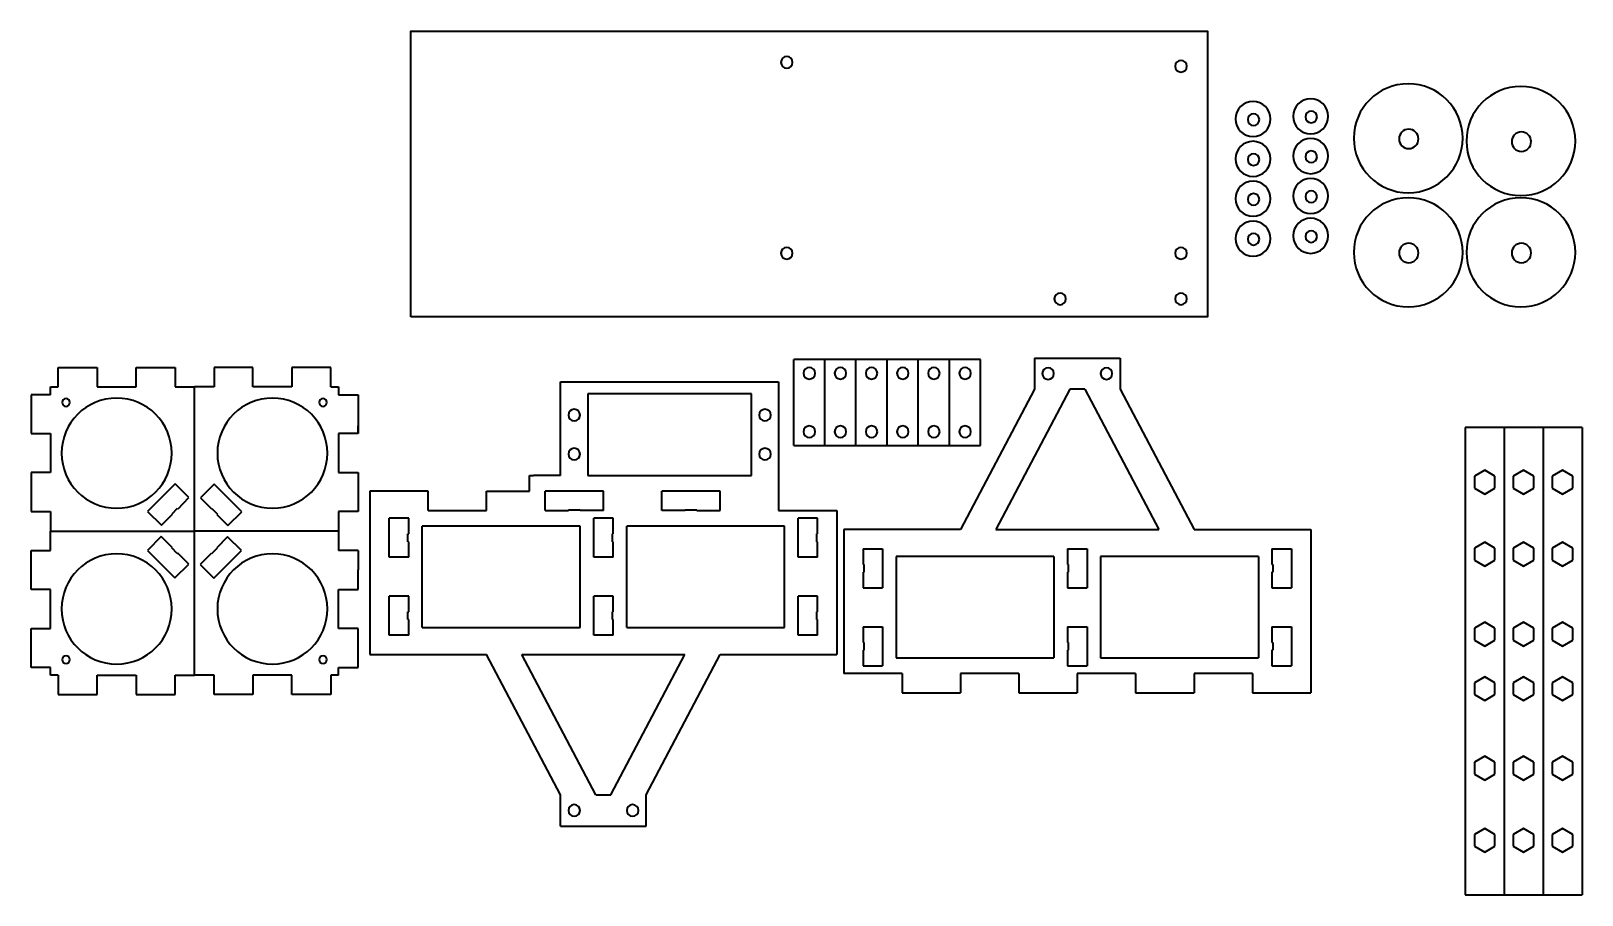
# Model space of a CAD drawing. Header units: inches. Extents: x 5.5 to 21.2, y -9.1 to -0.3.
import ezdxf

# ---------------------------------------------------------------- set-up
doc = ezdxf.new("R2010")
doc.units = ezdxf.units.IN
doc.header["$MEASUREMENT"] = 0
doc.layers.add('Layer 1', color=7, linetype='Continuous')
doc.layers.add('Layer 2', color=7, linetype='Continuous')

msp = doc.modelspace()

# ---------------------------------------------------------------- linework, layer by layer
at = {"layer": 'Layer 1', "color": 7, "lineweight": 35, "true_color": 0xffffff}
for points in [[(5.803, -3.937), (5.803, -3.74)], [(5.803, -3.74), (6.197, -3.74)], [(6.197, -3.74), (6.197, -3.937)], [(6.591, -3.937), (6.591, -3.74)], [(6.591, -3.74), (6.984, -3.74)], [(6.984, -3.74), (6.984, -3.937)], [(7.772, -3.74), (7.378, -3.74)], [(7.378, -3.74), (7.378, -3.937)], [(7.772, -3.937), (7.772, -3.74)], [(8.559, -3.74), (8.166, -3.74)], [(8.166, -3.74), (8.166, -3.937)], [(8.559, -3.937), (8.559, -3.74)], [(13.554, -3.661), (13.24, -3.661)], [(13.24, -4.528), (13.24, -3.661)], [(13.554, -4.528), (13.554, -3.661)], [(13.869, -3.661), (13.554, -3.661)], [(14.184, -3.661), (13.869, -3.661)], [(13.869, -4.528), (13.869, -3.661)], [(14.499, -3.661), (14.184, -3.661)], [(14.184, -4.528), (14.184, -3.661)], [(14.814, -3.661), (14.499, -3.661)], [(14.499, -4.528), (14.499, -3.661)], [(15.129, -3.661), (14.814, -3.661)], [(14.814, -4.528), (14.814, -3.661)], [(15.129, -4.528), (15.129, -3.661)], [(15.674, -3.645), (15.674, -3.959)], [(15.674, -3.648), (16.54, -3.648)], [(16.54, -3.645), (16.54, -3.959)], [(10.882, -4.832), (10.882, -3.887)], [(10.882, -3.887), (13.087, -3.887)], [(13.087, -3.887), (13.087, -5.187)], [(5.725, -4.016), (5.528, -4.016)], [(5.528, -4.016), (5.528, -4.409)], [(5.725, -3.937), (5.803, -3.937)], [(5.725, -4.016), (5.725, -3.937)], [(6.197, -3.937), (6.591, -3.937)], [(6.984, -3.937), (7.181, -3.937)], [(7.378, -3.937), (7.181, -3.937)], [(7.181, -5.394), (7.181, -3.937)], [(8.166, -3.937), (7.772, -3.937)], [(8.559, -3.937), (8.638, -3.937)], [(8.638, -3.937), (8.638, -4.016)], [(8.638, -4.016), (8.835, -4.016)], [(8.835, -4.016), (8.835, -4.409)], [(15.674, -3.959), (14.926, -5.377)], [(16.03, -3.959), (15.282, -5.377)], [(16.184, -3.959), (16.03, -3.959)], [(16.184, -3.959), (16.932, -5.377)], [(16.54, -3.959), (17.288, -5.377)], [(8.835, -4.409), (8.835, -4.331)], [(5.528, -4.409), (5.725, -4.409)], [(5.725, -4.409), (5.725, -4.803)], [(8.835, -4.409), (8.638, -4.409)], [(8.638, -4.409), (8.638, -4.803)], [(13.24, -4.528), (13.554, -4.528)], [(13.554, -4.528), (13.869, -4.528)], [(13.869, -4.528), (14.184, -4.528)], [(14.184, -4.528), (14.499, -4.528)], [(14.499, -4.528), (14.814, -4.528)], [(14.814, -4.528), (15.129, -4.528)], [(5.725, -4.803), (5.528, -4.803)], [(5.528, -4.803), (5.528, -5.197)], [(8.638, -4.803), (8.835, -4.803)], [(8.835, -4.803), (8.835, -5.197)], [(10.567, -4.99), (10.567, -4.832)], [(10.567, -4.832), (10.607, -4.832)], [(10.882, -4.832), (10.607, -4.832)], [(9.544, -4.99), (8.953, -4.99)], [(8.953, -4.99), (8.953, -6.643)], [(9.544, -5.187), (9.544, -4.99)], [(10.134, -5.187), (10.134, -4.99)], [(10.134, -4.99), (10.567, -4.99)], [(5.528, -5.197), (5.725, -5.197)], [(5.725, -5.197), (5.725, -5.394)], [(8.835, -5.197), (8.638, -5.197)], [(8.638, -5.197), (8.638, -5.591)], [(9.544, -5.187), (10.134, -5.187)], [(13.677, -5.187), (13.677, -6.643)], [(5.725, -5.394), (7.181, -5.394)], [(5.725, -5.591), (5.725, -5.394)], [(8.638, -5.394), (7.181, -5.394)], [(7.181, -6.85), (7.181, -5.394)], [(13.745, -5.377), (13.745, -6.834)], [(14.926, -5.377), (13.745, -5.377)], [(15.282, -5.377), (16.932, -5.377)], [(17.288, -5.377), (18.469, -5.377)], [(18.469, -5.377), (18.469, -6.834)], [(5.528, -5.984), (5.528, -5.591)], [(5.528, -5.591), (5.725, -5.591)], [(8.835, -5.591), (8.638, -5.591)], [(8.835, -5.591), (8.835, -5.787)], [(8.835, -5.984), (8.835, -5.787)], [(5.725, -5.984), (5.528, -5.984)], [(5.725, -6.378), (5.725, -5.984)], [(8.638, -5.984), (8.835, -5.984)], [(8.638, -6.378), (8.638, -5.984)], [(5.528, -6.772), (5.528, -6.378)], [(5.528, -6.378), (5.725, -6.378)], [(8.835, -6.378), (8.638, -6.378)], [(8.835, -6.772), (8.835, -6.378)], [(8.953, -6.643), (10.134, -6.643)], [(10.882, -8.061), (10.134, -6.643)], [(11.238, -8.061), (10.49, -6.643)], [(10.49, -6.643), (12.14, -6.643)], [(11.392, -8.061), (12.14, -6.643)], [(11.748, -8.061), (12.496, -6.643)], [(12.496, -6.643), (13.677, -6.643)], [(5.725, -6.772), (5.528, -6.772)], [(5.725, -6.85), (5.725, -6.772)], [(5.803, -6.85), (5.725, -6.85)], [(5.803, -6.85), (5.803, -7.047)], [(6.197, -6.85), (6.591, -6.85)], [(6.197, -7.047), (6.197, -6.85)], [(6.591, -6.85), (6.591, -7.047)], [(6.984, -6.85), (7.181, -6.85)], [(6.984, -7.047), (6.984, -6.85)], [(7.378, -6.85), (7.181, -6.85)], [(7.378, -7.047), (7.378, -6.85)], [(8.166, -6.85), (7.772, -6.85)], [(7.772, -6.85), (7.772, -7.047)], [(8.166, -7.047), (8.166, -6.85)], [(8.638, -6.85), (8.559, -6.85)], [(8.559, -6.85), (8.559, -7.047)], [(8.638, -6.85), (8.638, -6.772)], [(8.638, -6.772), (8.835, -6.772)], [(14.335, -6.834), (13.745, -6.834)], [(14.335, -6.834), (14.335, -7.03)], [(15.516, -6.834), (14.926, -6.834)], [(14.926, -6.834), (14.926, -7.03)], [(15.516, -6.834), (15.516, -7.03)], [(16.697, -6.834), (16.107, -6.834)], [(16.107, -6.834), (16.107, -7.03)], [(16.697, -6.834), (16.697, -7.03)], [(17.879, -6.834), (17.288, -6.834)], [(17.288, -6.834), (17.288, -7.03)], [(17.879, -6.834), (17.879, -7.03)], [(18.469, -6.834), (18.469, -7.03)], [(5.803, -7.047), (6.197, -7.047)], [(6.591, -7.047), (6.984, -7.047)], [(7.772, -7.047), (7.378, -7.047)], [(8.559, -7.047), (8.166, -7.047)], [(14.335, -7.03), (14.926, -7.03)], [(15.516, -7.03), (16.107, -7.03)], [(16.697, -7.03), (17.288, -7.03)], [(17.879, -7.03), (18.469, -7.03)], [(10.882, -8.376), (10.882, -8.061)], [(11.238, -8.061), (11.392, -8.061)], [(11.748, -8.376), (11.748, -8.061)], [(10.882, -8.376), (11.748, -8.376)]]:
    msp.add_lwpolyline(points, dxfattribs=at)
at = {"layer": 'Layer 1', "color": 3, "lineweight": 35, "true_color": 0x00ff00}
for points in [[(12.811, -4.006), (11.158, -4.006)], [(11.158, -4.006), (11.158, -4.832)], [(12.811, -4.832), (12.811, -4.006)], [(11.158, -4.832), (12.811, -4.832)], [(6.986, -4.917), (6.707, -5.195)], [(7.125, -5.056), (6.986, -4.917)], [(7.38, -4.92), (7.24, -5.059)], [(7.658, -5.198), (7.38, -4.92)], [(10.725, -5.187), (10.725, -4.99)], [(11.315, -4.99), (10.725, -4.99)], [(11.315, -5.187), (11.315, -4.99)], [(11.906, -5.187), (11.906, -4.99)], [(12.496, -4.99), (11.906, -4.99)], [(12.496, -5.187), (12.496, -4.99)], [(6.954, -5.219), (7.01, -5.163)], [(7.01, -5.163), (7.014, -5.168)], [(7.014, -5.168), (7.125, -5.056)], [(7.24, -5.059), (7.352, -5.17)], [(7.356, -5.166), (7.352, -5.17)], [(7.356, -5.166), (7.412, -5.222)], [(6.707, -5.195), (6.847, -5.335)], [(6.847, -5.335), (6.958, -5.223)], [(6.954, -5.219), (6.958, -5.223)], [(7.412, -5.222), (7.407, -5.226)], [(7.407, -5.226), (7.519, -5.337)], [(7.519, -5.337), (7.658, -5.198)], [(9.347, -5.265), (9.15, -5.265)], [(9.15, -5.659), (9.15, -5.265)], [(9.347, -5.423), (9.347, -5.265)], [(10.725, -5.187), (10.961, -5.187)], [(10.961, -5.179), (11.079, -5.179)], [(10.961, -5.179), (10.961, -5.187)], [(11.079, -5.179), (11.079, -5.187)], [(11.315, -5.187), (11.079, -5.187)], [(11.414, -5.265), (11.217, -5.265)], [(11.217, -5.659), (11.217, -5.265)], [(11.414, -5.423), (11.414, -5.265)], [(12.142, -5.187), (11.906, -5.187)], [(12.142, -5.187), (12.142, -5.179)], [(12.142, -5.179), (12.26, -5.179)], [(12.26, -5.179), (12.26, -5.187)], [(12.26, -5.187), (12.496, -5.187)], [(13.087, -5.187), (13.677, -5.187)], [(13.481, -5.265), (13.284, -5.265)], [(13.284, -5.659), (13.284, -5.265)], [(13.481, -5.423), (13.481, -5.265)], [(6.844, -5.45), (6.705, -5.589)], [(6.955, -5.561), (6.844, -5.45)], [(7.516, -5.453), (7.405, -5.564)], [(7.655, -5.592), (7.516, -5.453)], [(9.339, -5.423), (9.347, -5.423)], [(9.339, -5.502), (9.339, -5.423)], [(11.079, -5.344), (9.484, -5.344)], [(9.484, -6.368), (9.484, -5.344)], [(11.079, -6.368), (11.079, -5.344)], [(11.406, -5.423), (11.414, -5.423)], [(11.406, -5.502), (11.406, -5.423)], [(13.146, -5.344), (11.551, -5.344)], [(11.551, -6.368), (11.551, -5.344)], [(13.146, -6.368), (13.146, -5.344)], [(13.473, -5.423), (13.481, -5.423)], [(13.473, -5.502), (13.473, -5.423)], [(6.705, -5.589), (6.983, -5.868)], [(6.951, -5.565), (6.955, -5.561)], [(7.007, -5.621), (6.951, -5.565)], [(7.007, -5.621), (7.011, -5.617)], [(7.122, -5.728), (7.011, -5.617)], [(7.349, -5.62), (7.238, -5.731)], [(7.349, -5.62), (7.353, -5.624)], [(7.409, -5.568), (7.353, -5.624)], [(7.377, -5.87), (7.655, -5.592)], [(7.405, -5.564), (7.409, -5.568)], [(9.339, -5.502), (9.347, -5.502)], [(9.347, -5.659), (9.347, -5.502)], [(11.406, -5.502), (11.414, -5.502)], [(11.414, -5.659), (11.414, -5.502)], [(13.473, -5.502), (13.481, -5.502)], [(13.481, -5.659), (13.481, -5.502)], [(13.942, -5.574), (14.138, -5.574)], [(13.942, -5.574), (13.942, -5.731)], [(14.138, -5.574), (14.138, -5.967)], [(16.008, -5.574), (16.205, -5.574)], [(16.008, -5.574), (16.008, -5.731)], [(16.205, -5.574), (16.205, -5.967)], [(18.075, -5.574), (18.272, -5.574)], [(18.075, -5.574), (18.075, -5.731)], [(18.272, -5.574), (18.272, -5.967)], [(6.983, -5.868), (7.122, -5.728)], [(7.238, -5.731), (7.377, -5.87)], [(9.347, -5.659), (9.15, -5.659)], [(11.414, -5.659), (11.217, -5.659)], [(13.481, -5.659), (13.284, -5.659)], [(13.949, -5.731), (13.942, -5.731)], [(13.949, -5.731), (13.949, -5.81)], [(15.871, -5.652), (14.276, -5.652)], [(14.276, -5.652), (14.276, -6.676)], [(15.871, -5.652), (15.871, -6.676)], [(16.016, -5.731), (16.008, -5.731)], [(16.016, -5.731), (16.016, -5.81)], [(17.938, -5.652), (16.343, -5.652)], [(16.343, -5.652), (16.343, -6.676)], [(17.938, -5.652), (17.938, -6.676)], [(18.083, -5.731), (18.075, -5.731)], [(18.083, -5.731), (18.083, -5.81)], [(13.949, -5.81), (13.942, -5.81)], [(13.942, -5.81), (13.942, -5.967)], [(16.016, -5.81), (16.008, -5.81)], [(16.008, -5.81), (16.008, -5.967)], [(18.083, -5.81), (18.075, -5.81)], [(18.075, -5.81), (18.075, -5.967)], [(9.347, -6.053), (9.15, -6.053)], [(9.15, -6.446), (9.15, -6.053)], [(9.347, -6.21), (9.347, -6.053)], [(11.414, -6.053), (11.217, -6.053)], [(11.217, -6.446), (11.217, -6.053)], [(11.414, -6.21), (11.414, -6.053)], [(13.481, -6.053), (13.284, -6.053)], [(13.284, -6.446), (13.284, -6.053)], [(13.481, -6.21), (13.481, -6.053)], [(13.942, -5.967), (14.138, -5.967)], [(16.008, -5.967), (16.205, -5.967)], [(18.075, -5.967), (18.272, -5.967)], [(9.339, -6.21), (9.347, -6.21)], [(9.339, -6.289), (9.339, -6.21)], [(11.406, -6.21), (11.414, -6.21)], [(11.406, -6.289), (11.406, -6.21)], [(13.473, -6.21), (13.481, -6.21)], [(13.473, -6.289), (13.473, -6.21)], [(9.339, -6.289), (9.347, -6.289)], [(9.347, -6.446), (9.347, -6.289)], [(9.484, -6.368), (11.079, -6.368)], [(11.406, -6.289), (11.414, -6.289)], [(11.414, -6.446), (11.414, -6.289)], [(11.551, -6.368), (13.146, -6.368)], [(13.473, -6.289), (13.481, -6.289)], [(13.481, -6.446), (13.481, -6.289)], [(13.942, -6.361), (14.138, -6.361)], [(13.942, -6.361), (13.942, -6.519)], [(14.138, -6.361), (14.138, -6.755)], [(16.008, -6.361), (16.205, -6.361)], [(16.008, -6.361), (16.008, -6.519)], [(16.205, -6.361), (16.205, -6.755)], [(18.075, -6.361), (18.272, -6.361)], [(18.075, -6.361), (18.075, -6.519)], [(18.272, -6.361), (18.272, -6.755)], [(9.347, -6.446), (9.15, -6.446)], [(11.414, -6.446), (11.217, -6.446)], [(13.481, -6.446), (13.284, -6.446)], [(13.949, -6.519), (13.942, -6.519)], [(13.949, -6.519), (13.949, -6.597)], [(16.016, -6.519), (16.008, -6.519)], [(16.016, -6.519), (16.016, -6.597)], [(18.083, -6.519), (18.075, -6.519)], [(18.083, -6.519), (18.083, -6.597)], [(13.949, -6.597), (13.942, -6.597)], [(13.942, -6.597), (13.942, -6.755)], [(14.276, -6.676), (15.871, -6.676)], [(16.016, -6.597), (16.008, -6.597)], [(16.008, -6.597), (16.008, -6.755)], [(16.343, -6.676), (17.938, -6.676)], [(18.083, -6.597), (18.075, -6.597)], [(18.075, -6.597), (18.075, -6.755)], [(13.942, -6.755), (14.138, -6.755)], [(16.008, -6.755), (16.205, -6.755)], [(18.075, -6.755), (18.272, -6.755)]]:
    msp.add_lwpolyline(points, dxfattribs=at)
for points in [[(13.456, -3.799), (13.456, -3.832), (13.43, -3.858), (13.397, -3.858), (13.364, -3.858), (13.338, -3.832), (13.338, -3.799), (13.338, -3.767), (13.364, -3.74), (13.397, -3.74), (13.43, -3.74), (13.456, -3.767), (13.456, -3.799)], [(13.771, -3.799), (13.771, -3.832), (13.745, -3.858), (13.712, -3.858), (13.679, -3.858), (13.653, -3.832), (13.653, -3.799), (13.653, -3.767), (13.679, -3.74), (13.712, -3.74), (13.745, -3.74), (13.771, -3.767), (13.771, -3.799)], [(14.086, -3.799), (14.086, -3.832), (14.06, -3.858), (14.027, -3.858), (13.994, -3.858), (13.968, -3.832), (13.968, -3.799), (13.968, -3.767), (13.994, -3.74), (14.027, -3.74), (14.06, -3.74), (14.086, -3.767), (14.086, -3.799)], [(14.401, -3.799), (14.401, -3.832), (14.374, -3.858), (14.342, -3.858), (14.309, -3.858), (14.283, -3.832), (14.283, -3.799), (14.283, -3.767), (14.309, -3.74), (14.342, -3.74), (14.374, -3.74), (14.401, -3.767), (14.401, -3.799)], [(14.716, -3.799), (14.716, -3.832), (14.689, -3.858), (14.657, -3.858), (14.624, -3.858), (14.598, -3.832), (14.598, -3.799), (14.598, -3.767), (14.624, -3.74), (14.657, -3.74), (14.689, -3.74), (14.716, -3.767), (14.716, -3.799)], [(15.031, -3.799), (15.031, -3.832), (15.004, -3.858), (14.972, -3.858), (14.939, -3.858), (14.913, -3.832), (14.913, -3.799), (14.913, -3.767), (14.939, -3.74), (14.972, -3.74), (15.004, -3.74), (15.031, -3.767), (15.031, -3.799)], [(15.812, -3.743), (15.844, -3.743), (15.871, -3.769), (15.871, -3.802), (15.871, -3.835), (15.844, -3.861), (15.812, -3.861), (15.779, -3.861), (15.753, -3.835), (15.753, -3.802), (15.753, -3.769), (15.779, -3.743), (15.812, -3.743)], [(16.402, -3.743), (16.435, -3.743), (16.461, -3.769), (16.461, -3.802), (16.461, -3.835), (16.435, -3.861), (16.402, -3.861), (16.37, -3.861), (16.343, -3.835), (16.343, -3.802), (16.343, -3.769), (16.37, -3.743), (16.402, -3.743)], [(6.394, -4.05), (6.701, -4.05), (6.951, -4.299), (6.951, -4.606), (6.951, -4.914), (6.701, -5.163), (6.394, -5.163), (6.086, -5.163), (5.837, -4.914), (5.837, -4.606), (5.837, -4.299), (6.086, -4.05), (6.394, -4.05)], [(5.882, -4.055), (5.904, -4.055), (5.921, -4.073), (5.921, -4.094), (5.921, -4.116), (5.904, -4.134), (5.882, -4.134), (5.86, -4.134), (5.843, -4.116), (5.843, -4.094), (5.843, -4.073), (5.86, -4.055), (5.882, -4.055)], [(7.969, -4.05), (8.276, -4.05), (8.525, -4.299), (8.525, -4.606), (8.525, -4.914), (8.276, -5.163), (7.969, -5.163), (7.661, -5.163), (7.412, -4.914), (7.412, -4.606), (7.412, -4.299), (7.661, -4.05), (7.969, -4.05)], [(8.481, -4.055), (8.502, -4.055), (8.52, -4.073), (8.52, -4.094), (8.52, -4.116), (8.502, -4.134), (8.481, -4.134), (8.459, -4.134), (8.441, -4.116), (8.441, -4.094), (8.441, -4.073), (8.459, -4.055), (8.481, -4.055)], [(10.961, -4.222), (10.961, -4.189), (10.987, -4.163), (11.02, -4.163), (11.053, -4.163), (11.079, -4.189), (11.079, -4.222), (11.079, -4.255), (11.053, -4.281), (11.02, -4.281), (10.987, -4.281), (10.961, -4.255), (10.961, -4.222)], [(12.89, -4.222), (12.89, -4.189), (12.916, -4.163), (12.949, -4.163), (12.982, -4.163), (13.008, -4.189), (13.008, -4.222), (13.008, -4.255), (12.982, -4.281), (12.949, -4.281), (12.916, -4.281), (12.89, -4.255), (12.89, -4.222)], [(13.456, -4.39), (13.456, -4.422), (13.43, -4.449), (13.397, -4.449), (13.364, -4.449), (13.338, -4.422), (13.338, -4.39), (13.338, -4.357), (13.364, -4.331), (13.397, -4.331), (13.43, -4.331), (13.456, -4.357), (13.456, -4.39)], [(13.771, -4.39), (13.771, -4.422), (13.745, -4.449), (13.712, -4.449), (13.679, -4.449), (13.653, -4.422), (13.653, -4.39), (13.653, -4.357), (13.679, -4.331), (13.712, -4.331), (13.745, -4.331), (13.771, -4.357), (13.771, -4.39)], [(14.086, -4.39), (14.086, -4.422), (14.06, -4.449), (14.027, -4.449), (13.994, -4.449), (13.968, -4.422), (13.968, -4.39), (13.968, -4.357), (13.994, -4.331), (14.027, -4.331), (14.06, -4.331), (14.086, -4.357), (14.086, -4.39)], [(14.401, -4.39), (14.401, -4.422), (14.374, -4.449), (14.342, -4.449), (14.309, -4.449), (14.283, -4.422), (14.283, -4.39), (14.283, -4.357), (14.309, -4.331), (14.342, -4.331), (14.374, -4.331), (14.401, -4.357), (14.401, -4.39)], [(14.716, -4.39), (14.716, -4.422), (14.689, -4.449), (14.657, -4.449), (14.624, -4.449), (14.598, -4.422), (14.598, -4.39), (14.598, -4.357), (14.624, -4.331), (14.657, -4.331), (14.689, -4.331), (14.716, -4.357), (14.716, -4.39)], [(15.031, -4.39), (15.031, -4.422), (15.004, -4.449), (14.972, -4.449), (14.939, -4.449), (14.913, -4.422), (14.913, -4.39), (14.913, -4.357), (14.939, -4.331), (14.972, -4.331), (15.004, -4.331), (15.031, -4.357), (15.031, -4.39)], [(10.961, -4.616), (10.961, -4.583), (10.987, -4.557), (11.02, -4.557), (11.053, -4.557), (11.079, -4.583), (11.079, -4.616), (11.079, -4.648), (11.053, -4.675), (11.02, -4.675), (10.987, -4.675), (10.961, -4.648), (10.961, -4.616)], [(12.89, -4.616), (12.89, -4.583), (12.916, -4.557), (12.949, -4.557), (12.982, -4.557), (13.008, -4.583), (13.008, -4.616), (13.008, -4.648), (12.982, -4.675), (12.949, -4.675), (12.916, -4.675), (12.89, -4.648), (12.89, -4.616)], [(6.394, -5.624), (6.701, -5.624), (6.951, -5.874), (6.951, -6.181), (6.951, -6.489), (6.701, -6.738), (6.394, -6.738), (6.086, -6.738), (5.837, -6.489), (5.837, -6.181), (5.837, -5.874), (6.086, -5.624), (6.394, -5.624)], [(7.969, -5.624), (8.276, -5.624), (8.525, -5.874), (8.525, -6.181), (8.525, -6.489), (8.276, -6.738), (7.969, -6.738), (7.661, -6.738), (7.412, -6.489), (7.412, -6.181), (7.412, -5.874), (7.661, -5.624), (7.969, -5.624)], [(5.882, -6.654), (5.904, -6.654), (5.921, -6.671), (5.921, -6.693), (5.921, -6.715), (5.904, -6.732), (5.882, -6.732), (5.86, -6.732), (5.843, -6.715), (5.843, -6.693), (5.843, -6.671), (5.86, -6.654), (5.882, -6.654)], [(8.481, -6.654), (8.502, -6.654), (8.52, -6.671), (8.52, -6.693), (8.52, -6.715), (8.502, -6.732), (8.481, -6.732), (8.459, -6.732), (8.441, -6.715), (8.441, -6.693), (8.441, -6.671), (8.459, -6.654), (8.481, -6.654)], [(10.961, -8.218), (10.961, -8.185), (10.987, -8.159), (11.02, -8.159), (11.053, -8.159), (11.079, -8.185), (11.079, -8.218), (11.079, -8.251), (11.053, -8.277), (11.02, -8.277), (10.987, -8.277), (10.961, -8.251), (10.961, -8.218)], [(11.551, -8.218), (11.551, -8.185), (11.578, -8.159), (11.61, -8.159), (11.643, -8.159), (11.67, -8.185), (11.67, -8.218), (11.67, -8.251), (11.643, -8.277), (11.61, -8.277), (11.578, -8.277), (11.551, -8.251), (11.551, -8.218)]]:
    msp.add_open_spline(points, degree=3, knots=[0, 0, 0, 0, 1, 1, 1, 2, 2, 2, 3, 3, 3, 4, 4, 4, 4], dxfattribs=at)
at = {"layer": 'Layer 2', "color": 7, "lineweight": 35, "true_color": 0xffffff}
for points in [[(9.368, -3.229), (9.368, -0.34), (17.424, -0.34), (17.424, -3.229), (9.368, -3.229)], [(21.21, -4.347), (20.028, -4.347)], [(20.029, -4.347), (20.029, -9.072)], [(20.422, -4.347), (20.422, -9.072)], [(20.816, -4.347), (20.816, -9.072)], [(21.21, -4.347), (21.21, -9.072)], [(20.029, -9.072), (20.422, -9.072)], [(20.422, -9.072), (20.816, -9.072)], [(20.816, -9.072), (21.21, -9.072)]]:
    msp.add_lwpolyline(points, dxfattribs=at)
at = {"layer": 'Layer 2', "color": 3, "lineweight": 35, "true_color": 0x00ff00}
for points in [[(20.226, -4.78), (20.122, -4.84)], [(20.122, -4.84), (20.122, -4.961)], [(20.329, -4.84), (20.226, -4.78)], [(20.329, -4.961), (20.329, -4.84)], [(20.619, -4.78), (20.515, -4.84)], [(20.515, -4.84), (20.515, -4.961)], [(20.723, -4.84), (20.619, -4.78)], [(20.723, -4.961), (20.723, -4.84)], [(21.013, -4.78), (20.909, -4.84)], [(20.909, -4.84), (20.909, -4.961)], [(21.117, -4.84), (21.013, -4.78)], [(21.117, -4.961), (21.117, -4.84)], [(20.122, -4.961), (20.226, -5.021)], [(20.226, -5.021), (20.329, -4.961)], [(20.515, -4.961), (20.619, -5.021)], [(20.619, -5.021), (20.723, -4.961)], [(20.909, -4.961), (21.013, -5.021)], [(21.013, -5.021), (21.117, -4.961)], [(20.226, -5.506), (20.122, -5.566)], [(20.122, -5.566), (20.122, -5.687)], [(20.329, -5.566), (20.226, -5.506)], [(20.329, -5.687), (20.329, -5.566)], [(20.619, -5.506), (20.515, -5.566)], [(20.515, -5.566), (20.515, -5.687)], [(20.723, -5.566), (20.619, -5.506)], [(20.723, -5.687), (20.723, -5.566)], [(21.013, -5.506), (20.909, -5.566)], [(20.909, -5.566), (20.909, -5.687)], [(21.117, -5.566), (21.013, -5.506)], [(21.117, -5.687), (21.117, -5.566)], [(20.122, -5.687), (20.226, -5.747)], [(20.226, -5.747), (20.329, -5.687)], [(20.515, -5.687), (20.619, -5.747)], [(20.619, -5.747), (20.723, -5.687)], [(20.909, -5.687), (21.013, -5.747)], [(21.013, -5.747), (21.117, -5.687)], [(20.226, -6.316), (20.122, -6.376)], [(20.122, -6.376), (20.122, -6.496)], [(20.329, -6.376), (20.226, -6.316)], [(20.329, -6.496), (20.329, -6.376)], [(20.619, -6.316), (20.515, -6.376)], [(20.515, -6.376), (20.515, -6.496)], [(20.723, -6.376), (20.619, -6.316)], [(20.723, -6.496), (20.723, -6.376)], [(21.013, -6.316), (20.909, -6.376)], [(20.909, -6.376), (20.909, -6.496)], [(21.117, -6.376), (21.013, -6.316)], [(21.117, -6.496), (21.117, -6.376)], [(20.122, -6.496), (20.226, -6.556)], [(20.226, -6.556), (20.329, -6.496)], [(20.515, -6.496), (20.619, -6.556)], [(20.619, -6.556), (20.723, -6.496)], [(20.909, -6.496), (21.013, -6.556)], [(21.013, -6.556), (21.117, -6.496)], [(20.226, -6.867), (20.122, -6.927)], [(20.329, -6.927), (20.226, -6.867)], [(20.619, -6.867), (20.515, -6.927)], [(20.723, -6.927), (20.619, -6.867)], [(21.013, -6.867), (20.909, -6.927)], [(21.117, -6.927), (21.013, -6.867)], [(20.122, -6.927), (20.122, -7.047)], [(20.122, -7.047), (20.226, -7.107)], [(20.226, -7.107), (20.329, -7.047)], [(20.329, -7.047), (20.329, -6.927)], [(20.515, -6.927), (20.515, -7.047)], [(20.515, -7.047), (20.619, -7.107)], [(20.619, -7.107), (20.723, -7.047)], [(20.723, -7.047), (20.723, -6.927)], [(20.909, -6.927), (20.909, -7.047)], [(20.909, -7.047), (21.013, -7.107)], [(21.013, -7.107), (21.117, -7.047)], [(21.117, -7.047), (21.117, -6.927)], [(20.226, -7.67), (20.122, -7.73)], [(20.329, -7.73), (20.226, -7.67)], [(20.619, -7.67), (20.515, -7.73)], [(20.723, -7.73), (20.619, -7.67)], [(21.013, -7.67), (20.909, -7.73)], [(21.117, -7.73), (21.013, -7.67)], [(20.122, -7.73), (20.122, -7.85)], [(20.329, -7.85), (20.329, -7.73)], [(20.515, -7.73), (20.515, -7.85)], [(20.723, -7.85), (20.723, -7.73)], [(20.909, -7.73), (20.909, -7.85)], [(21.117, -7.85), (21.117, -7.73)], [(20.122, -7.85), (20.226, -7.91)], [(20.226, -7.91), (20.329, -7.85)], [(20.515, -7.85), (20.619, -7.91)], [(20.619, -7.91), (20.723, -7.85)], [(20.909, -7.85), (21.013, -7.91)], [(21.013, -7.91), (21.117, -7.85)], [(20.226, -8.399), (20.122, -8.459)], [(20.122, -8.459), (20.122, -8.579)], [(20.329, -8.459), (20.226, -8.399)], [(20.329, -8.579), (20.329, -8.459)], [(20.619, -8.399), (20.515, -8.459)], [(20.515, -8.459), (20.515, -8.579)], [(20.723, -8.459), (20.619, -8.399)], [(20.723, -8.579), (20.723, -8.459)], [(21.013, -8.399), (20.909, -8.459)], [(20.909, -8.459), (20.909, -8.579)], [(21.117, -8.459), (21.013, -8.399)], [(21.117, -8.579), (21.117, -8.459)], [(20.122, -8.579), (20.226, -8.639)], [(20.226, -8.639), (20.329, -8.579)], [(20.515, -8.579), (20.619, -8.639)], [(20.619, -8.639), (20.723, -8.579)], [(20.909, -8.579), (21.013, -8.639)], [(21.013, -8.639), (21.117, -8.579)]]:
    msp.add_lwpolyline(points, dxfattribs=at)
for points in [[(13.169, -0.598), (13.202, -0.598), (13.228, -0.624), (13.228, -0.657), (13.228, -0.689), (13.202, -0.716), (13.169, -0.716), (13.137, -0.716), (13.11, -0.689), (13.11, -0.657), (13.11, -0.624), (13.137, -0.598), (13.169, -0.598)], [(17.155, -0.637), (17.188, -0.637), (17.215, -0.663), (17.215, -0.696), (17.215, -0.729), (17.188, -0.755), (17.155, -0.755), (17.123, -0.755), (17.096, -0.729), (17.096, -0.696), (17.096, -0.663), (17.123, -0.637), (17.155, -0.637)], [(17.948, -1.236), (17.948, -1.269), (17.922, -1.295), (17.889, -1.295), (17.856, -1.295), (17.83, -1.269), (17.83, -1.236), (17.83, -1.203), (17.856, -1.177), (17.889, -1.177), (17.922, -1.177), (17.948, -1.203), (17.948, -1.236)], [(18.531, -1.208), (18.531, -1.241), (18.505, -1.267), (18.472, -1.267), (18.44, -1.267), (18.413, -1.241), (18.413, -1.208), (18.413, -1.176), (18.44, -1.149), (18.472, -1.149), (18.505, -1.149), (18.531, -1.176), (18.531, -1.208)], [(19.557, -1.431), (19.557, -1.485), (19.513, -1.529), (19.458, -1.529), (19.404, -1.529), (19.36, -1.485), (19.36, -1.431), (19.36, -1.376), (19.404, -1.332), (19.458, -1.332), (19.513, -1.332), (19.557, -1.376), (19.557, -1.431)], [(20.696, -1.458), (20.696, -1.513), (20.652, -1.557), (20.597, -1.557), (20.543, -1.557), (20.499, -1.513), (20.499, -1.458), (20.499, -1.404), (20.543, -1.36), (20.597, -1.36), (20.652, -1.36), (20.696, -1.404), (20.696, -1.458)], [(18.531, -1.611), (18.531, -1.644), (18.505, -1.67), (18.472, -1.67), (18.44, -1.67), (18.413, -1.644), (18.413, -1.611), (18.413, -1.578), (18.44, -1.552), (18.472, -1.552), (18.505, -1.552), (18.531, -1.578), (18.531, -1.611)], [(17.948, -1.639), (17.948, -1.672), (17.922, -1.698), (17.889, -1.698), (17.856, -1.698), (17.83, -1.672), (17.83, -1.639), (17.83, -1.606), (17.856, -1.58), (17.889, -1.58), (17.922, -1.58), (17.948, -1.606), (17.948, -1.639)], [(17.948, -2.042), (17.948, -2.074), (17.922, -2.101), (17.889, -2.101), (17.856, -2.101), (17.83, -2.074), (17.83, -2.042), (17.83, -2.009), (17.856, -1.983), (17.889, -1.983), (17.922, -1.983), (17.948, -2.009), (17.948, -2.042)], [(18.531, -2.014), (18.531, -2.047), (18.505, -2.073), (18.472, -2.073), (18.44, -2.073), (18.413, -2.047), (18.413, -2.014), (18.413, -1.981), (18.44, -1.955), (18.472, -1.955), (18.505, -1.955), (18.531, -1.981), (18.531, -2.014)], [(17.948, -2.444), (17.948, -2.477), (17.922, -2.503), (17.889, -2.503), (17.856, -2.503), (17.83, -2.477), (17.83, -2.444), (17.83, -2.412), (17.856, -2.385), (17.889, -2.385), (17.922, -2.385), (17.948, -2.412), (17.948, -2.444)], [(18.531, -2.417), (18.531, -2.449), (18.505, -2.476), (18.472, -2.476), (18.44, -2.476), (18.413, -2.449), (18.413, -2.417), (18.413, -2.384), (18.44, -2.358), (18.472, -2.358), (18.505, -2.358), (18.531, -2.384), (18.531, -2.417)], [(19.557, -2.583), (19.557, -2.638), (19.513, -2.682), (19.458, -2.682), (19.404, -2.682), (19.36, -2.638), (19.36, -2.583), (19.36, -2.529), (19.404, -2.485), (19.458, -2.485), (19.513, -2.485), (19.557, -2.529), (19.557, -2.583)], [(20.696, -2.583), (20.696, -2.638), (20.652, -2.682), (20.597, -2.682), (20.543, -2.682), (20.499, -2.638), (20.499, -2.583), (20.499, -2.529), (20.543, -2.485), (20.597, -2.485), (20.652, -2.485), (20.696, -2.529), (20.696, -2.583)], [(13.169, -2.527), (13.202, -2.527), (13.228, -2.553), (13.228, -2.586), (13.228, -2.618), (13.202, -2.645), (13.169, -2.645), (13.137, -2.645), (13.11, -2.618), (13.11, -2.586), (13.11, -2.553), (13.137, -2.527), (13.169, -2.527)], [(17.155, -2.527), (17.188, -2.527), (17.215, -2.553), (17.215, -2.586), (17.215, -2.618), (17.188, -2.645), (17.155, -2.645), (17.123, -2.645), (17.096, -2.618), (17.096, -2.586), (17.096, -2.553), (17.123, -2.527), (17.155, -2.527)], [(15.933, -2.988), (15.966, -2.988), (15.992, -3.014), (15.992, -3.047), (15.992, -3.079), (15.966, -3.106), (15.933, -3.106), (15.901, -3.106), (15.874, -3.079), (15.874, -3.047), (15.874, -3.014), (15.901, -2.988), (15.933, -2.988)], [(17.155, -2.988), (17.188, -2.988), (17.215, -3.014), (17.215, -3.047), (17.215, -3.079), (17.188, -3.106), (17.155, -3.106), (17.123, -3.106), (17.096, -3.079), (17.096, -3.047), (17.096, -3.014), (17.123, -2.988), (17.155, -2.988)]]:
    msp.add_open_spline(points, degree=3, knots=[0, 0, 0, 0, 1, 1, 1, 2, 2, 2, 3, 3, 3, 4, 4, 4, 4], dxfattribs=at)
at = {"layer": 'Layer 2', "color": 7, "lineweight": 35, "true_color": 0xffffff}
for points in [[(20.004, -1.424), (20.004, -1.728), (19.757, -1.975), (19.453, -1.975), (19.149, -1.975), (18.902, -1.728), (18.902, -1.424), (18.902, -1.119), (19.149, -0.873), (19.453, -0.873), (19.757, -0.873), (20.004, -1.119), (20.004, -1.424)], [(21.143, -1.452), (21.143, -1.756), (20.896, -2.003), (20.592, -2.003), (20.287, -2.003), (20.041, -1.756), (20.041, -1.452), (20.041, -1.147), (20.287, -0.9), (20.592, -0.9), (20.896, -0.9), (21.143, -1.147), (21.143, -1.452)], [(18.061, -1.229), (18.061, -1.327), (17.981, -1.407), (17.884, -1.407), (17.786, -1.407), (17.706, -1.327), (17.706, -1.229), (17.706, -1.132), (17.786, -1.052), (17.884, -1.052), (17.981, -1.052), (18.061, -1.132), (18.061, -1.229)], [(18.644, -1.202), (18.644, -1.3), (18.565, -1.379), (18.467, -1.379), (18.369, -1.379), (18.29, -1.3), (18.29, -1.202), (18.29, -1.104), (18.369, -1.024), (18.467, -1.024), (18.565, -1.024), (18.644, -1.104), (18.644, -1.202)], [(18.061, -1.632), (18.061, -1.73), (17.981, -1.809), (17.884, -1.809), (17.786, -1.809), (17.706, -1.73), (17.706, -1.632), (17.706, -1.534), (17.786, -1.455), (17.884, -1.455), (17.981, -1.455), (18.061, -1.534), (18.061, -1.632)], [(18.644, -1.604), (18.644, -1.702), (18.565, -1.782), (18.467, -1.782), (18.369, -1.782), (18.29, -1.702), (18.29, -1.604), (18.29, -1.507), (18.369, -1.427), (18.467, -1.427), (18.565, -1.427), (18.644, -1.507), (18.644, -1.604)], [(18.061, -2.035), (18.061, -2.133), (17.981, -2.212), (17.884, -2.212), (17.786, -2.212), (17.706, -2.133), (17.706, -2.035), (17.706, -1.937), (17.786, -1.858), (17.884, -1.858), (17.981, -1.858), (18.061, -1.937), (18.061, -2.035)], [(18.644, -2.007), (18.644, -2.105), (18.565, -2.184), (18.467, -2.184), (18.369, -2.184), (18.29, -2.105), (18.29, -2.007), (18.29, -1.909), (18.369, -1.83), (18.467, -1.83), (18.565, -1.83), (18.644, -1.909), (18.644, -2.007)], [(20.004, -2.577), (20.004, -2.881), (19.757, -3.128), (19.453, -3.128), (19.149, -3.128), (18.902, -2.881), (18.902, -2.577), (18.902, -2.272), (19.149, -2.025), (19.453, -2.025), (19.757, -2.025), (20.004, -2.272), (20.004, -2.577)], [(21.143, -2.577), (21.143, -2.881), (20.896, -3.128), (20.592, -3.128), (20.287, -3.128), (20.041, -2.881), (20.041, -2.577), (20.041, -2.272), (20.287, -2.025), (20.592, -2.025), (20.896, -2.025), (21.143, -2.272), (21.143, -2.577)], [(18.061, -2.438), (18.061, -2.536), (17.981, -2.615), (17.884, -2.615), (17.786, -2.615), (17.706, -2.536), (17.706, -2.438), (17.706, -2.34), (17.786, -2.261), (17.884, -2.261), (17.981, -2.261), (18.061, -2.34), (18.061, -2.438)], [(18.644, -2.41), (18.644, -2.508), (18.565, -2.587), (18.467, -2.587), (18.369, -2.587), (18.29, -2.508), (18.29, -2.41), (18.29, -2.312), (18.369, -2.233), (18.467, -2.233), (18.565, -2.233), (18.644, -2.312), (18.644, -2.41)]]:
    msp.add_open_spline(points, degree=3, knots=[0, 0, 0, 0, 1, 1, 1, 2, 2, 2, 3, 3, 3, 4, 4, 4, 4], dxfattribs=at)

doc.saveas('drawing.dxf')
